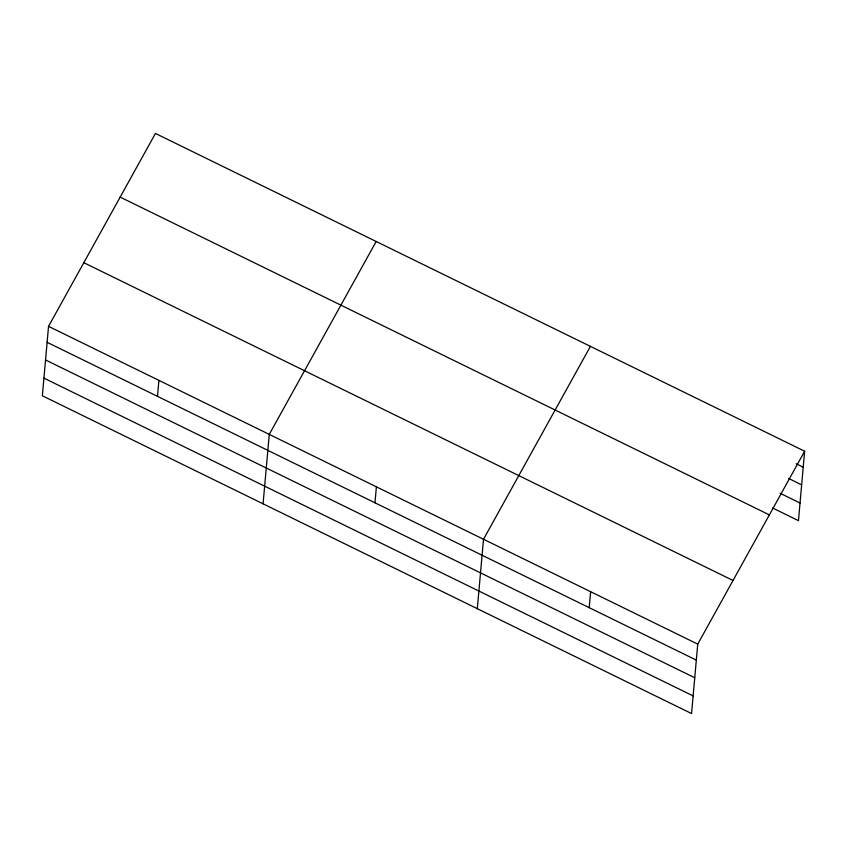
<?xml version="1.0" encoding="UTF-8"?>
<svg xmlns="http://www.w3.org/2000/svg" width="847" height="847" viewBox="0 0 847 847"><rect width="100%" height="100%" fill="white"/><g stroke="black" fill="none" stroke-linecap="round" stroke-linejoin="round"><path stroke-width="1.27" d="M48.544 326.349L42.35 395.771L691.554 713.555L697.748 644.133L804.65 451.229L155.446 133.445L48.544 326.349L697.748 644.133M157.489 396.343L158.908 380.377M263.078 503.817L269.272 434.395L376.174 241.49M374.967 502.8L376.396 486.834M477.316 608.686L483.51 539.264L590.412 346.359M589.205 607.67L590.634 591.704M804.65 451.229L798.456 520.651L772.559 507.967M796.159 463.743L803.221 467.205M788.705 478.502L801.654 484.844M780.013 493.219L800.034 503.012M120.168 197.107L769.372 514.891M83.821 262.697L733.026 580.47M47.125 342.326L696.329 660.109M45.547 359.964L694.752 677.748M43.928 378.133L693.132 695.916"/></g></svg>
